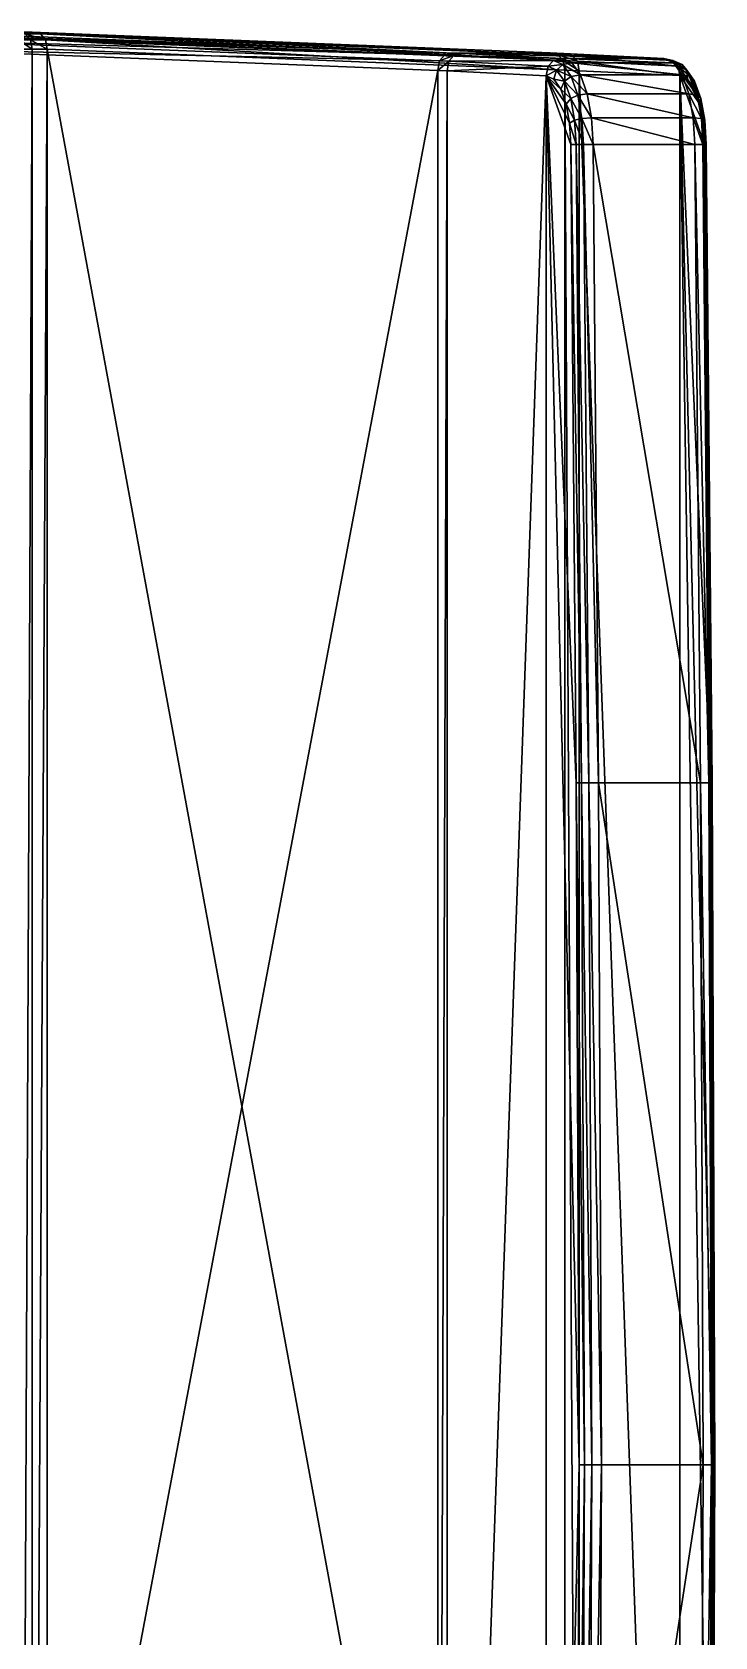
# Model space of a CAD drawing. Extents: x -0.75 to 2.5, y -6.86 to 0.72.
# Drawn here: x -0.2099 to -0.0907, y -3.9019 to -3.6219 of the extents above; entities that cross this region are included whole.
import ezdxf

# ---------------------------------------------------------------- set-up
doc = ezdxf.new("R2010")
doc.units = 0
doc.layers.add('72OFGO2D01_GRAFIK', color=1, linetype='CONTINUOUS')
doc.layers.add('72VIAI3D_ANY', color=1, linetype='CONTINUOUS')

# ---------------------------------------------------------------- blocks, each defined once
blk = doc.blocks.new('OB__000687')
at = {"layer": '72VIAI3D_ANY'}
mesh = blk.add_polyface(dxfattribs=at)
corners = [(0.13101, -0.02032, 0.62), (0.25, -0.00202, 0.61467), (0.25, -0.01982, 0.62132), (0.13101, -0.00252, 0.61334), (0.01961, -0.02126, 0.61739), (0.01961, -0.00353, 0.61058), (0.01961, -0.02515, 0.61565), (0.13101, -0.02419, 0.61824), (0.00761, -0.02944, 0.60446), (0.25, -0.0237, 0.61957), (0.13101, -0.00078, 0.60949), (0.01961, -0.00181, 0.60669), (0.0076, -0.0061, 0.5955), (0.25, -0.00028, 0.61081), (0.25, -0.00058, 0.61377), (0.13101, -0.00108, 0.61245), (0.25, 0, 0.61249), (0.13101, -0.0005, 0.61116), (0.01961, -0.00209, 0.60967), (0.01961, -0.00152, 0.60837), (0.25, -0.02279, 0.62101), (0.13101, -0.02329, 0.61968), (0.13101, -0.022, 0.62027), (0.25, -0.0215, 0.62159), (0.01961, -0.02424, 0.61709), (0.01961, -0.02294, 0.61768), (0.01539, -0.02448, 0.61646), (0.01591, -0.02536, 0.61508), (0.01539, -0.00176, 0.60774), (0.00668, -0.04834, 0.5561), (0.497, -0.14117, 0.37118), (0.003, -0.14117, 0.37118), (0.497, -0.11916, 0.35251), (0.003, -0.11655, 0.35786), (0.003, -0.11916, 0.35251), (0.497, -0.12302, 0.34126), (0.003, -0.12132, 0.34697), (0.003, -0.12302, 0.34126), (0.497, -0.12424, 0.33544), (0.003, -0.12424, 0.33544), (0.497, -0.12132, 0.34697), (0.49338, -0.02618, 0.54279), (0.00662, -0.02618, 0.54279), (0.49325, -0.04675, 0.55972), (0.00675, -0.04675, 0.55972), (0.00673, -0.02369, 0.54863), (0.4924, -0.0061, 0.5955), (0.49332, -0.04834, 0.5561), (0.49327, -0.02369, 0.54863), (0.36899, -0.00078, 0.60949)]
mesh.append_faces([[corners[k] for k in face] for face in [(0, 1, 2), (3, 4, 5), (3, 14, 1), (17, 18, 19), (15, 5, 18), (10, 19, 11), (22, 2, 23), (22, 24, 25), (0, 25, 4), (21, 6, 24), (26, 25, 24), (27, 24, 6), (28, 11, 19), (32, 33, 34), (35, 36, 37), (38, 37, 39), (40, 34, 36), (33, 41, 42), (8, 43, 44), (44, 47, 29), (42, 48, 45)]], dxfattribs={"vtx0": -1, "color": 169})
mesh.append_faces([[corners[k] for k in face] for face in [(1, 0, 3), (4, 3, 0), (14, 3, 15), (16, 15, 17), (15, 16, 14), (13, 17, 10), (17, 13, 16), (18, 17, 15), (5, 15, 3), (19, 10, 17), (7, 20, 9), (20, 7, 21), (2, 22, 0), (21, 23, 20), (23, 21, 22), (24, 22, 21), (25, 0, 22), (6, 21, 7), (29, 30, 31), (45, 46, 12)]], dxfattribs={"vtx0": -1, "vtx1": -1, "color": 169})
mesh.append_faces([[corners[k] for k in face] for face in [(12, 49, 13)]], dxfattribs={"vtx0": -1, "vtx2": -1, "color": 169})
mesh.append_faces([[corners[k] for k in face] for face in [(6, 7, 8), (7, 9, 8), (10, 11, 12), (13, 10, 12)]], dxfattribs={"vtx1": -1, "vtx2": -1, "color": 169})
mesh = blk.add_polyface(dxfattribs=at)
corners = [(0.36899, -0.02032, 0.62), (0.25, -0.00202, 0.61467), (0.36899, -0.00252, 0.61334), (0.25, -0.01982, 0.62132), (0.4804, -0.02126, 0.61739), (0.4804, -0.00353, 0.61058), (0.497, -0.14117, 0.37118), (0.00668, -0.04834, 0.5561), (0.49332, -0.04834, 0.5561), (0.003, -0.11655, 0.35786), (0.497, -0.11916, 0.35251), (0.497, -0.11655, 0.35786), (0.003, -0.12132, 0.34697), (0.497, -0.12302, 0.34126), (0.497, -0.12132, 0.34697), (0.003, -0.12302, 0.34126), (0.497, -0.12424, 0.33544), (0.003, -0.11916, 0.35251), (0.49338, -0.02618, 0.54279), (0.49325, -0.04675, 0.55972), (0.00761, -0.02944, 0.60446), (0.49239, -0.02944, 0.60446), (0.4924, -0.0061, 0.5955), (0.00673, -0.02369, 0.54863), (0.49327, -0.02369, 0.54863), (0.00675, -0.04675, 0.55972), (0.00662, -0.02618, 0.54279), (0.4804, -0.02515, 0.61565), (0.36899, -0.02419, 0.61824), (0.25, -0.0237, 0.61957), (0.4804, -0.00181, 0.60669), (0.36899, -0.00078, 0.60949), (0.0076, -0.0061, 0.5955), (0.25, -0.00058, 0.61377), (0.36899, -0.00108, 0.61245), (0.25, 0, 0.61249), (0.36899, -0.0005, 0.61116), (0.25, -0.00028, 0.61081), (0.4804, -0.00209, 0.60967), (0.4804, -0.00152, 0.60837), (0.25, -0.02279, 0.62101), (0.36899, -0.02329, 0.61968), (0.36899, -0.022, 0.62027), (0.25, -0.0215, 0.62159), (0.4804, -0.02424, 0.61709), (0.4804, -0.02294, 0.61768), (0.48461, -0.02448, 0.61646), (0.48409, -0.02536, 0.61508)]
mesh.append_faces([[corners[k] for k in face] for face in [(1, 0, 3), (4, 2, 5), (6, 7, 8), (12, 13, 14), (15, 16, 13), (17, 14, 10), (22, 23, 24), (8, 25, 19), (24, 26, 18), (33, 2, 1), (38, 36, 39), (5, 34, 38), (39, 31, 30), (3, 42, 43), (44, 42, 45), (45, 0, 4), (27, 41, 44), (45, 46, 44), (44, 47, 27)]], dxfattribs={"vtx0": -1, "color": 169})
mesh.append_faces([[corners[k] for k in face] for face in [(18, 9, 11), (19, 20, 21), (27, 21, 28)]], dxfattribs={"vtx0": -1, "vtx1": -1, "color": 169})
mesh.append_faces([[corners[k] for k in face] for face in [(29, 21, 20), (31, 32, 22)]], dxfattribs={"vtx0": -1, "vtx1": -1, "vtx2": -1, "color": 169})
mesh.append_faces([[corners[k] for k in face] for face in [(0, 1, 2), (2, 4, 0), (9, 10, 11), (21, 29, 28), (22, 30, 31), (2, 33, 34), (35, 34, 33), (34, 35, 36), (37, 36, 35), (36, 37, 31), (36, 38, 34), (34, 5, 2), (31, 39, 36), (28, 40, 41), (40, 28, 29), (42, 3, 0), (41, 43, 42), (43, 41, 40), (42, 44, 41), (0, 45, 42), (41, 27, 28)]], dxfattribs={"vtx0": -1, "vtx2": -1, "color": 169})
mesh = blk.add_polyface(dxfattribs=at)
corners = [(0.00761, -0.02944, 0.60446), (0.00993, -0.02692, 0.61103), (0.01257, -0.02597, 0.6135), (0.01257, -0.00263, 0.60454), (0.00823, -0.00478, 0.59896), (0.0076, -0.0061, 0.5955), (0.00993, -0.00358, 0.60207), (0.00747, -0.02348, 0.61162), (0.01079, -0.00455, 0.60791), (0.01079, -0.02229, 0.61472), (0.01591, -0.02536, 0.61508), (0.01961, -0.02515, 0.61565), (0.01497, -0.00379, 0.6099), (0.01497, -0.02153, 0.61671), (0.01961, -0.00181, 0.60669), (0.01591, -0.00203, 0.60613), (0.01961, -0.00353, 0.61058), (0.01961, -0.02126, 0.61739), (0.00823, -0.02812, 0.60791), (0.00856, -0.02626, 0.61183), (0.00774, -0.02511, 0.61203), (0.01099, -0.02395, 0.61506), (0.01158, -0.02517, 0.61465), (0.00856, -0.00354, 0.60311), (0.01158, -0.00246, 0.60593), (0.01099, -0.0031, 0.60706), (0.00747, -0.00574, 0.60481), (0.00774, -0.00426, 0.60403), (0.01507, -0.0232, 0.617), (0.01539, -0.02448, 0.61646), (0.01539, -0.00176, 0.60774), (0.01507, -0.00235, 0.609), (0.01961, -0.02294, 0.61768), (0.01961, -0.02424, 0.61709), (0.01961, -0.00152, 0.60837), (0.01961, -0.00209, 0.60967)]
mesh.append_faces([[corners[k] for k in face] for face in [(4, 3, 6), (7, 8, 9), (12, 9, 8), (9, 12, 13), (3, 14, 15), (16, 13, 12), (13, 16, 17), (18, 19, 1), (20, 9, 21), (22, 1, 19), (1, 22, 2), (21, 19, 20), (19, 21, 22), (3, 23, 6), (23, 3, 24), (25, 26, 27), (26, 25, 8), (24, 27, 23), (27, 24, 25), (28, 22, 21), (22, 28, 29), (13, 21, 9), (21, 13, 28), (29, 2, 22), (2, 29, 10), (15, 24, 3), (24, 15, 30), (31, 8, 25), (8, 31, 12), (30, 25, 24), (25, 30, 31), (32, 29, 28), (33, 10, 29), (28, 17, 32), (17, 28, 13), (31, 34, 35), (34, 31, 30), (12, 35, 16), (35, 12, 31), (14, 30, 15)]], dxfattribs={"vtx0": -1, "color": 169})
mesh.append_faces([[corners[k] for k in face] for face in [(10, 0, 2)]], dxfattribs={"vtx0": -1, "vtx1": -1, "color": 169})
mesh.append_faces([[corners[k] for k in face] for face in [(14, 3, 5)]], dxfattribs={"vtx0": -1, "vtx1": -1, "vtx2": -1, "color": 169})
mesh.append_faces([[corners[k] for k in face] for face in [(0, 1, 2), (3, 4, 5), (0, 10, 11)]], dxfattribs={"vtx0": -1, "vtx2": -1, "color": 169})
mesh = blk.add_polyface(dxfattribs=at)
corners = [(0.00375, -0.04404, 0.55841), (0.00461, -0.0089, 0.59658), (0.00461, -0.02664, 0.60339), (0.00373, -0.0264, 0.54993), (0.00534, -0.00724, 0.60091), (0.00534, -0.02498, 0.60772), (0.00993, -0.02692, 0.61103), (0.00761, -0.02944, 0.60446), (0.00823, -0.02812, 0.60791), (0.00747, -0.00574, 0.60481), (0.00747, -0.02348, 0.61162), (0.01079, -0.00455, 0.60791), (0.00363, -0.02877, 0.54434), (0.00566, -0.02657, 0.60821), (0.00774, -0.02511, 0.61203), (0.00662, -0.02762, 0.60828), (0.00856, -0.02626, 0.61183), (0.00594, -0.02913, 0.60434), (0.00494, -0.0282, 0.60398), (0.00774, -0.00426, 0.60403), (0.00566, -0.00572, 0.60021), (0.00662, -0.0049, 0.59956), (0.00993, -0.00358, 0.60207), (0.00856, -0.00354, 0.60311), (0.00823, -0.00478, 0.59896), (0.00494, -0.00735, 0.59598), (0.00594, -0.00641, 0.59562), (0.0076, -0.0061, 0.5955), (0.01079, -0.02229, 0.61472), (0.00406, -0.02489, 0.54921), (0.00506, -0.02399, 0.54877), (0.00673, -0.02369, 0.54863), (0.00496, -0.02647, 0.54296), (0.00662, -0.02618, 0.54279), (0.00396, -0.02733, 0.54348)]
mesh.append_faces([[corners[k] for k in face] for face in [(0, 1, 2), (4, 2, 1), (2, 4, 5), (6, 7, 8), (9, 5, 4), (5, 9, 10), (11, 10, 9), (13, 10, 14), (10, 13, 5), (15, 14, 16), (14, 15, 13), (16, 8, 15), (17, 13, 15), (13, 17, 18), (7, 15, 8), (15, 7, 17), (18, 5, 13), (5, 18, 2), (4, 19, 9), (19, 4, 20), (21, 22, 23), (22, 21, 24), (20, 23, 19), (23, 20, 21), (21, 25, 26), (25, 21, 20), (24, 26, 27), (26, 24, 21), (20, 1, 25), (1, 20, 4), (28, 14, 10), (26, 29, 30), (29, 26, 25), (27, 30, 31), (30, 27, 26), (3, 25, 1), (31, 32, 33), (32, 31, 30), (30, 34, 32), (34, 30, 29)]], dxfattribs={"vtx0": -1, "color": 169})
mesh.append_faces([[corners[k] for k in face] for face in [(1, 0, 3), (25, 3, 29), (29, 12, 34), (12, 29, 3)]], dxfattribs={"vtx0": -1, "vtx1": -1, "color": 169})
mesh.append_faces([[corners[k] for k in face] for face in [(0, 12, 3)]], dxfattribs={"vtx0": -1, "vtx2": -1, "color": 169})
mesh = blk.add_polyface(dxfattribs=at)
corners = [(0.00363, -0.02877, 0.54434), (0.00375, -0.04404, 0.55841), (0.00367, -0.04575, 0.55455), (0, -0.11919, 0.35929), (0, -0.13853, 0.36976), (0.00675, -0.04675, 0.55972), (0.00594, -0.02913, 0.60434), (0.00761, -0.02944, 0.60446), (0.00508, -0.04645, 0.55957), (0.00408, -0.04555, 0.55914), (0.00461, -0.02664, 0.60339), (0.00494, -0.0282, 0.60398), (0.00401, -0.04719, 0.55541), (0.00133, -0.14088, 0.37102), (0.00033, -0.14, 0.37055), (0.00501, -0.04805, 0.55593), (0.003, -0.14117, 0.37118), (0.00668, -0.04834, 0.5561), (0.00133, -0.11684, 0.35802), (0.00033, -0.12038, 0.35305), (0.00133, -0.11947, 0.35264), (0.00033, -0.11772, 0.35849), (0.003, -0.11655, 0.35786), (0.003, -0.11916, 0.35251), (0, -0.12191, 0.35372), (0.00662, -0.02618, 0.54279), (0.00496, -0.02647, 0.54296), (0.00396, -0.02733, 0.54348), (0.00033, -0.12259, 0.3474), (0.00133, -0.12164, 0.34708), (0, -0.12416, 0.34794), (0.003, -0.12132, 0.34697), (0.00033, -0.12432, 0.34159), (0.00133, -0.12335, 0.34135), (0.003, -0.12302, 0.34126), (0.00133, -0.12457, 0.33549), (0.003, -0.12424, 0.33544)]
mesh.append_faces([[corners[k] for k in face] for face in [(3, 2, 4), (5, 6, 7), (6, 5, 8), (9, 10, 11), (8, 11, 6), (11, 8, 9), (12, 13, 14), (13, 12, 15), (2, 14, 4), (16, 15, 17), (18, 19, 20), (22, 20, 23), (18, 25, 26), (21, 26, 27), (28, 20, 19), (20, 28, 29), (29, 23, 20), (23, 29, 31), (29, 32, 33), (32, 29, 28), (31, 33, 34), (33, 31, 29), (34, 35, 36), (35, 34, 33), (15, 9, 8), (9, 15, 12), (17, 8, 5), (8, 17, 15)]], dxfattribs={"vtx0": -1, "color": 169})
mesh.append_faces([[corners[k] for k in face] for face in [(10, 9, 1), (14, 2, 12), (15, 16, 13), (19, 18, 21), (20, 22, 18), (21, 24, 19), (24, 21, 3), (25, 18, 22), (27, 3, 21), (3, 27, 0), (26, 21, 18), (30, 19, 24), (19, 30, 28), (12, 1, 9), (1, 12, 2)]], dxfattribs={"vtx0": -1, "vtx1": -1, "color": 169})
mesh.append_faces([[corners[k] for k in face] for face in [(0, 1, 2), (2, 3, 0)]], dxfattribs={"vtx0": -1, "vtx2": -1, "color": 169})
blk = doc.blocks.new('OB__000688')
at = {"layer": '72VIAI3D_ANY', "rotation": -90}
blk.add_blockref('OB__000687', (-0.09067, -3.62186, 0.2106), dxfattribs=at)
blk = doc.blocks.new('72VIAI3D__000689')
at = {"layer": '72VIAI3D_ANY'}
blk.add_blockref('OB__000688', (0, 0), dxfattribs=at)
blk = doc.blocks.new('72VIAI3D__000693')
at = {"layer": '72VIAI3D_ANY'}
blk.add_blockref('72VIAI3D__000689', (0, 0), dxfattribs=at)
blk = doc.blocks.new('72VIAI3D__VI_AI_AD0_000694')
at = {"layer": '72VIAI3D_ANY'}
blk.add_blockref('72VIAI3D__000693', (0, 0), dxfattribs=at)
blk = doc.blocks.new('OB__000695')
at = {"layer": '72VIAI3D_ANY'}
blk.add_blockref('72VIAI3D__VI_AI_AD0_000694', (0, 0), dxfattribs=at)
blk = doc.blocks.new('OB2D__000696')
at = {"layer": 'DEFAULT', "linetype": 'CONTINUOUS'}
for p, q in [((-0.209855, -3.62186), (-0.2292, -3.62186)), ((-0.119436, -3.62549), (-0.209855, -3.62186)), ((-0.117064, -3.62559), (-0.119436, -3.62549)), ((-0.099569, -3.62647), (-0.117064, -3.62559)), ((-0.098013, -3.6268), (-0.099569, -3.62647)), ((-0.09639, -3.62752), (-0.098013, -3.6268)), ((-0.095569, -3.62848), (-0.09639, -3.62752)), ((-0.093123, -3.63344), (-0.094925, -3.6296)), ((-0.092428, -3.63725), (-0.093123, -3.63344)), ((-0.092186, -3.64147), (-0.092428, -3.63725)), ((-0.091163, -3.75287), (-0.092186, -3.64147)), ((-0.090667, -3.87186), (-0.091163, -3.75287)), ((-0.091163, -3.99085), (-0.090667, -3.87186))]:
    blk.add_line(p, q, dxfattribs=at)

msp = doc.modelspace()

# ---------------------------------------------------------------- block references
at = {"layer": '72OFGO2D01_GRAFIK'}
msp.add_blockref('OB2D__000696', (0, 0), dxfattribs=at)
at = {"layer": '72VIAI3D_ANY'}
msp.add_blockref('OB__000695', (0, 0), dxfattribs=at)

doc.saveas('drawing.dxf')
